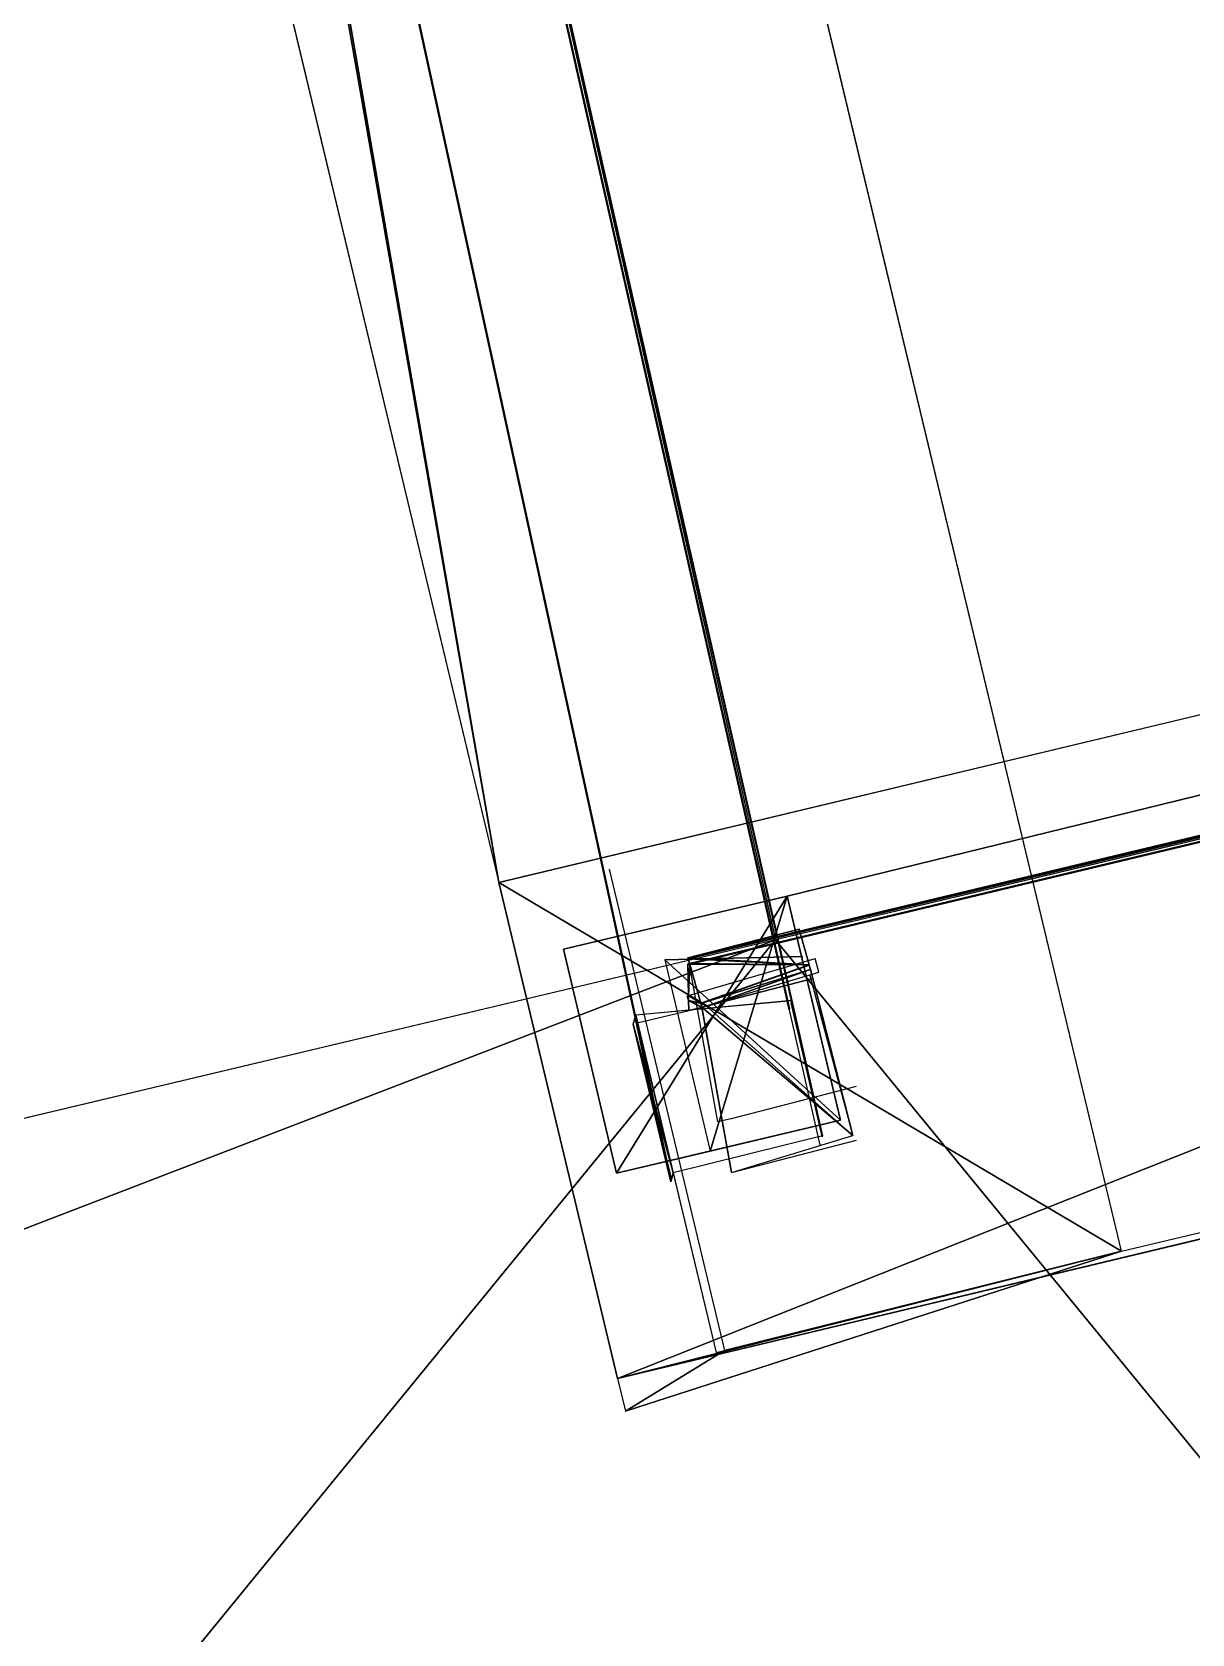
# Model space of a CAD drawing. Extents: x -324 to 583, y -546 to 160.
# Drawn here: x 314.7 to 352.3, y -142 to -90 of the extents above; entities that cross this region are included whole.
import ezdxf

# ---------------------------------------------------------------- set-up
doc = ezdxf.new("R2010")
doc.units = 0
doc.header["$MEASUREMENT"] = 0
doc.layers.get('0').update_dxf_attribs({"color": 13, "linetype": 'CONTINUOUS'})

msp = doc.modelspace()

# ---------------------------------------------------------------- linework, layer by layer
at = {"color": 0}
for p, q in [((277.978, 150.897, -1.508), (338.821, -119.501, -1.508)), ((266.488, 147.009, 38.851), (329.849, -117.642, 38.959)), ((350.052, -129.602, 38.879), (284.652, 143.563, 38.767)), ((320.856, -40.359, -0.809), (339.274, -121.767, -0.953)), ((320.866, -40.322, 4.1), (339.284, -121.73, 3.956)), ((340.308, -125.738, 35.393), (320.931, -40.09, 34.809)), ((335.425, -127.356, -0.888), (316.619, -40.891, -1.482)), ((316.632, -40.845, 4.651), (335.438, -127.31, 5.245)), ((441.33, -90.951, 38.691), (329.849, -117.642, 38.959)), ((339.209, -118.081, 38.662), (435.29, -94.555, 38.662)), ((435.29, -94.555, 35.048), (339.209, -118.081, 35.048)), ((437.047, -96.177, -1.508), (338.821, -119.501, -1.508)), ((335.99, -120.087, -0.305), (427.469, -98.206, -1.213)), ((336.046, -120.289, 4.599), (427.55, -98.402, 3.691)), ((333.702, -133.735, 38.966), (445.183, -107.045, 38.698)), ((333.428, -117.203, 38.506), (337.17, -132.828, 38.925)), ((329.849, -117.642, 38.959), (333.702, -133.735, 38.966)), ((329.849, -117.642, 38.959), (333.702, -133.735, 38.966)), ((350.052, -129.602, 38.879), (400.215, -117.744, 38.734)), ((339.209, -118.081, 35.048), (339.209, -118.081, 38.662)), ((339.209, -118.081, 35.048), (339.209, -118.081, 38.662)), ((339.209, -118.081, 35.048), (339.209, -118.081, 38.662)), ((338.821, -119.501, -1.508), (285.15, -132.246, -1.508)), ((338.821, -119.501, -1.508), (285.15, -132.246, -1.508)), ((335.99, -120.087, -0.305), (339.593, -119.155, -0.314)), ((339.673, -120.035, -0.492), (335.23, -120.15, -0.492)), ((335.23, -120.15, -83.008), (339.673, -120.035, -83.008)), ((335.982, -120.059, -1.004), (336.943, -125.408, -1.237)), ((335.982, -120.06, -0.98), (335.982, -120.059, -1.004)), ((335.982, -120.06, -0.98), (335.99, -120.087, -0.305)), ((339.673, -120.035, -50.701), (339.718, -120.025, -0.468)), ((340.935, -125.347, -50.701), (339.673, -120.035, -50.701)), ((339.673, -120.035, -50.701), (340.935, -125.347, -51.067)), ((339.673, -120.035, -50.701), (339.673, -120.035, -0.492)), ((339.673, -120.035, -82.768), (339.673, -120.035, -50.701)), ((339.673, -120.035, -83.008), (339.673, -120.035, -82.768)), ((340.935, -125.347, -0.492), (339.673, -120.035, -0.492)), ((340.935, -125.347, -50.701), (339.673, -120.035, -50.701)), ((339.673, -120.035, -50.701), (339.673, -120.035, -0.492)), ((339.673, -120.035, -82.768), (340.935, -125.347, -82.675)), ((339.673, -120.035, -82.768), (339.673, -120.035, -50.701)), ((339.673, -120.035, -50.701), (340.935, -125.347, -51.067)), ((340.935, -125.347, -0.492), (339.673, -120.035, -0.492)), ((339.673, -120.035, -50.701), (339.673, -120.035, -0.492)), ((339.673, -120.035, -82.768), (339.673, -120.035, -50.701)), ((339.673, -120.035, -82.768), (340.935, -125.347, -82.675)), ((335.23, -120.15, -83.008), (336.703, -126.352, -83.008)), ((335.23, -120.15, -11.917), (335.23, -120.15, -83.008)), ((335.23, -120.15, -10.428), (335.23, -120.15, -11.917)), ((335.23, -120.15, -0.492), (335.23, -120.15, -10.428)), ((340.935, -125.347, -10.428), (335.23, -120.15, -10.428)), ((335.23, -120.15, -10.428), (335.23, -120.15, -11.917)), ((335.23, -120.15, -11.917), (335.23, -120.15, -83.008)), ((335.23, -120.15, -83.008), (340.935, -125.347, -83.008)), ((336.04, -120.266, 4.045), (335.985, -120.277, 4.046)), ((336.004, -121.306, 27.86), (335.985, -120.277, 4.046)), ((335.996, -120.11, 0.248), (335.99, -120.087, -0.305)), ((335.996, -120.11, 0.248), (335.99, -120.087, -0.305)), ((336.04, -120.266, 4.045), (335.996, -120.11, 0.248)), ((336.04, -120.266, 4.045), (335.996, -120.11, 0.248)), ((336.004, -121.306, 27.86), (340.113, -120.1, 27.855)), ((336.046, -120.289, 4.599), (336.04, -120.266, 4.045)), ((336.046, -120.289, 4.599), (336.04, -120.266, 4.045)), ((336.046, -120.289, 4.599), (336.04, -120.266, 4.045)), ((336.398, -121.55, 35.281), (336.046, -120.289, 4.599)), ((336.398, -121.55, 35.281), (336.046, -120.289, 4.599)), ((336.398, -121.55, 35.281), (339.916, -120.313, 27.849)), ((336.398, -121.55, 35.281), (339.916, -120.313, 27.849)), ((336.436, -121.688, 38.639), (340.237, -120.543, 38.636)), ((339.916, -120.313, 27.849), (339.92, -120.325, 28.157)), ((339.92, -120.325, 28.157), (339.958, -120.463, 31.506)), ((339.958, -120.463, 31.506), (340.04, -120.756, 38.63)), ((340.237, -120.543, 38.636), (340.113, -120.1, 27.855)), ((340.04, -120.756, 38.63), (336.581, -121.65, 38.639)), ((340.04, -120.756, 38.63), (336.581, -121.65, 38.639)), ((339.932, -120.616, 38.629), (341.34, -125.845, 38.404)), ((340.04, -120.756, 38.63), (341.34, -125.845, 38.404)), ((339.358, -121.467, 38.861), (334.291, -121.938, 38.891)), ((334.292, -121.936, 39.239), (339.358, -121.467, 38.861)), ((336.007, -121.464, 31.517), (335.964, -121.311, 27.797)), ((336.007, -121.464, 31.517), (336.004, -121.306, 27.86)), ((336.398, -121.55, 35.281), (336.004, -121.306, 27.86)), ((336.398, -121.55, 35.281), (336.004, -121.306, 27.86)), ((336.007, -121.464, 31.517), (336.436, -121.688, 38.639)), ((336.422, -121.691, 38.639), (336.007, -121.464, 31.517)), ((336.007, -121.464, 31.517), (336.436, -121.688, 38.639)), ((336.422, -121.691, 38.639), (336.007, -121.464, 31.517)), ((336.422, -121.691, 38.639), (336.007, -121.464, 31.517)), ((336.018, -121.796, 38.64), (336.007, -121.464, 31.517)), ((336.007, -121.464, 31.517), (336.436, -121.688, 38.639)), ((336.401, -121.563, 35.589), (336.398, -121.55, 35.281)), ((336.401, -121.563, 35.589), (336.398, -121.55, 35.281)), ((336.401, -121.563, 35.589), (336.436, -121.688, 38.639)), ((336.401, -121.563, 35.589), (336.436, -121.688, 38.639)), ((339.343, -121.522, 31.595), (339.353, -121.485, 36.438)), ((339.353, -121.485, 36.438), (339.358, -121.467, 38.861)), ((339.999, -124.35, 36.457), (339.353, -121.485, 36.438)), ((340.328, -125.766, 38.89), (339.358, -121.467, 38.861)), ((334.207, -122.238, -0.927), (334.291, -121.938, 38.891)), ((334.291, -121.938, 38.891), (334.292, -121.936, 39.239)), ((334.291, -121.938, 38.891), (334.292, -121.936, 39.239)), ((335.509, -127.056, 38.926), (334.292, -121.936, 39.239)), ((336.44, -121.7, 38.938), (334.336, -122.204, 38.945)), ((336.422, -121.691, 38.639), (336.018, -121.796, 38.64)), ((336.436, -121.688, 38.639), (336.422, -121.691, 38.639)), ((336.436, -121.688, 38.639), (336.422, -121.691, 38.639)), ((336.436, -121.688, 38.639), (336.422, -121.691, 38.639)), ((336.44, -121.7, 38.938), (336.422, -121.691, 38.639)), ((336.44, -121.7, 38.938), (336.422, -121.691, 38.639)), ((336.44, -121.7, 38.938), (336.422, -121.691, 38.639)), ((336.581, -121.65, 38.639), (336.436, -121.688, 38.639)), ((336.581, -121.65, 38.639), (336.436, -121.688, 38.639)), ((336.581, -121.65, 38.639), (336.436, -121.688, 38.639)), ((336.581, -121.65, 38.639), (336.436, -121.688, 38.639)), ((336.436, -121.688, 38.639), (336.438, -121.693, 38.774)), ((336.436, -121.688, 38.639), (336.438, -121.693, 38.774)), ((336.436, -121.688, 38.639), (336.438, -121.693, 38.774)), ((337.4, -127.043, 38.542), (336.436, -121.688, 38.639)), ((336.436, -121.688, 38.639), (336.438, -121.693, 38.774)), ((341.34, -125.845, 38.404), (336.436, -121.688, 38.639)), ((337.4, -127.043, 38.542), (336.436, -121.688, 38.639)), ((341.34, -125.845, 38.404), (336.436, -121.688, 38.639)), ((336.438, -121.693, 38.774), (336.44, -121.7, 38.938)), ((336.438, -121.693, 38.774), (336.44, -121.7, 38.938)), ((337.4, -127.043, 38.542), (336.438, -121.693, 38.774)), ((336.438, -121.693, 38.774), (336.44, -121.7, 38.938)), ((336.581, -121.65, 38.639), (336.44, -121.7, 38.938)), ((336.581, -121.65, 38.639), (336.44, -121.7, 38.938)), ((339.274, -121.767, -0.966), (339.273, -121.769, -1.237)), ((339.273, -121.769, -1.237), (340.265, -126.165, -1.207)), ((339.274, -121.767, -0.953), (339.284, -121.73, 3.956)), ((339.274, -121.767, -0.957), (339.274, -121.767, -0.953)), ((339.274, -121.767, -0.957), (339.274, -121.767, -0.966)), ((335.425, -127.356, -0.892), (334.207, -122.238, -0.927)), ((334.336, -122.204, 38.945), (336.895, -132.894, 38.926)), ((341.439, -124.255, -1.015), (337.385, -125.304, -1.005)), ((340.328, -125.766, 38.89), (339.999, -124.35, 36.457)), ((340.328, -125.766, 38.89), (339.999, -124.35, 36.457)), ((340.345, -125.881, 36.468), (339.999, -124.35, 36.457)), ((340.935, -125.347, -51.067), (336.703, -126.352, -50.712)), ((336.703, -126.352, -51.067), (340.935, -125.347, -51.067)), ((336.703, -126.352, -51.067), (340.935, -125.347, -51.067)), ((336.703, -126.352, -82.765), (340.935, -125.347, -82.675)), ((340.935, -125.347, -10.428), (336.703, -126.352, -10.428)), ((340.935, -125.347, -51.067), (336.703, -126.352, -50.712)), ((336.703, -126.352, -82.765), (340.935, -125.347, -82.675)), ((336.703, -126.352, -51.067), (340.935, -125.347, -51.067)), ((340.935, -125.347, -51.067), (336.703, -126.352, -50.712)), ((340.935, -125.347, -10.428), (336.703, -126.352, -10.428)), ((337.385, -125.304, -1.005), (336.943, -125.408, -1.237)), ((340.342, -125.889, 35.394), (340.308, -125.738, 35.393)), ((340.343, -125.887, 35.65), (340.308, -125.738, 35.393)), ((340.343, -125.887, 35.65), (340.308, -125.738, 35.393)), ((340.35, -125.863, 38.891), (340.328, -125.766, 38.89)), ((340.35, -125.862, 39.055), (340.328, -125.766, 38.89)), ((340.35, -125.863, 38.891), (340.328, -125.766, 38.89)), ((340.35, -125.862, 39.055), (340.328, -125.766, 38.89)), ((340.35, -125.863, 38.891), (340.328, -125.766, 38.89)), ((340.35, -125.863, 38.891), (335.509, -127.056, 38.926)), ((337.4, -127.043, 38.542), (341.34, -125.845, 38.404)), ((337.4, -127.043, 38.542), (341.453, -125.994, 38.531)), ((340.265, -126.165, -1.207), (340.266, -126.163, -0.927)), ((340.266, -126.163, -0.927), (340.266, -126.163, -0.914)), ((340.343, -125.887, 35.65), (340.342, -125.889, 35.394)), ((340.345, -125.881, 36.468), (340.343, -125.887, 35.65)), ((340.35, -125.863, 38.891), (340.345, -125.881, 36.468)), ((340.35, -125.863, 38.891), (340.345, -125.881, 36.468)), ((340.35, -125.862, 39.055), (340.35, -125.863, 38.891)), ((336.581, -126.381, -82.768), (336.703, -126.352, -82.765)), ((336.703, -126.352, -50.712), (336.581, -126.381, -50.701)), ((336.581, -126.381, -50.701), (336.581, -126.381, -82.768)), ((336.703, -126.352, -83.008), (336.703, -126.352, -82.765)), ((336.703, -126.352, -51.067), (336.703, -126.352, -50.712)), ((336.703, -126.352, -82.765), (336.703, -126.352, -51.067)), ((336.703, -126.352, -50.712), (336.703, -126.352, -10.428)), ((336.703, -126.352, -82.765), (336.703, -126.352, -51.067)), ((336.703, -126.352, -51.067), (336.703, -126.352, -50.712)), ((336.703, -126.352, -82.765), (336.703, -126.352, -51.067)), ((336.703, -126.352, -50.712), (336.703, -126.352, -10.428)), ((335.438, -127.31, 5.245), (335.425, -127.356, -0.888)), ((335.438, -127.31, 5.245), (335.425, -127.356, -0.888)), ((335.447, -127.276, 9.785), (335.438, -127.31, 5.245)), ((335.509, -127.056, 38.926), (335.447, -127.276, 9.785)), ((335.509, -127.056, 38.926), (336.895, -132.894, 38.926)), ((335.425, -127.356, -0.888), (335.425, -127.356, -0.892)), ((333.955, -134.788, 38.966), (350.052, -129.602, 38.879)), ((333.955, -134.788, 38.966), (350.052, -129.602, 38.879)), ((350.052, -129.602, 38.879), (337.17, -132.828, 38.925)), ((337.17, -132.828, 38.925), (333.955, -134.788, 38.966)), ((336.895, -132.894, 38.926), (337.17, -132.828, 38.925)), ((333.702, -133.735, 38.966), (333.955, -134.788, 38.966))]:
    msp.add_line(p, q, dxfattribs=at)
at = {"color": 17}
for p, q in [((320.938, -40.063, 38.469), (340.35, -125.862, 39.055)), ((339.209, -118.081, 38.662), (331.943, -119.806, 38.662)), ((339.209, -118.081, -84.238), (331.943, -119.806, -84.238)), ((339.209, -118.081, -84.238), (331.943, -119.806, -84.238)), ((339.209, -118.081, 38.662), (331.943, -119.806, 38.662)), ((340.935, -125.347, 38.662), (339.209, -118.081, 38.662)), ((340.935, -125.347, -84.238), (339.209, -118.081, -84.238)), ((340.935, -125.347, -84.238), (339.209, -118.081, -84.238)), ((339.209, -118.081, -84.238), (339.209, -118.081, 35.048)), ((340.935, -125.347, 38.662), (339.209, -118.081, 38.662)), ((339.209, -118.081, -84.238), (339.209, -118.081, 35.048)), ((339.593, -119.155, -0.314), (339.916, -120.313, 27.849)), ((331.943, -119.806, -84.238), (333.668, -127.073, -84.238)), ((331.943, -119.806, 38.662), (333.668, -127.073, 38.662)), ((331.943, -119.806, -84.238), (331.943, -119.806, 38.662)), ((331.943, -119.806, 38.662), (333.668, -127.073, 38.662)), ((331.943, -119.806, -84.238), (333.668, -127.073, -84.238)), ((331.943, -119.806, -84.238), (331.943, -119.806, 38.662)), ((339.92, -120.325, 28.157), (336.401, -121.563, 35.589)), ((339.92, -120.325, 28.157), (336.401, -121.563, 35.589)), ((339.958, -120.463, 31.506), (336.581, -121.65, 38.639)), ((339.958, -120.463, 31.506), (336.581, -121.65, 38.639)), ((340.308, -125.738, 35.393), (339.335, -121.547, 28.191)), ((339.999, -124.35, 36.457), (339.343, -121.522, 31.595)), ((340.935, -125.347, 38.662), (333.668, -127.073, 38.662)), ((340.935, -125.347, 38.662), (333.668, -127.073, 38.662)), ((340.935, -125.347, -84.238), (336.703, -126.352, -84.238)), ((340.935, -125.347, -84.238), (336.703, -126.352, -84.238)), ((340.935, -125.347, -51.067), (340.935, -125.347, -50.701)), ((340.935, -125.347, -82.675), (340.935, -125.347, -70.739)), ((340.935, -125.347, -70.739), (340.935, -125.347, -51.067)), ((340.935, -125.347, -51.067), (340.935, -125.347, -50.701)), ((340.935, -125.347, -50.701), (340.935, -125.347, -10.428)), ((340.935, -125.347, -83.008), (340.935, -125.347, -82.675)), ((340.935, -125.347, -82.675), (340.935, -125.347, -70.739)), ((340.935, -125.347, -70.739), (340.935, -125.347, -51.067)), ((340.935, -125.347, -10.428), (340.935, -125.347, -0.492)), ((340.935, -125.347, -50.701), (340.935, -125.347, -10.428)), ((340.935, -125.347, -50.701), (340.935, -125.347, -10.428)), ((340.935, -125.347, -51.067), (340.935, -125.347, -50.701)), ((340.935, -125.347, -70.739), (340.935, -125.347, -51.067)), ((340.935, -125.347, -82.675), (340.935, -125.347, -70.739)), ((340.935, -125.347, -0.492), (340.935, -125.347, 38.662)), ((340.935, -125.347, -83.008), (340.935, -125.347, -82.675)), ((340.935, -125.347, -84.238), (340.935, -125.347, -83.008)), ((340.935, -125.347, -84.238), (340.935, -125.347, -83.008)), ((340.935, -125.347, -83.008), (340.935, -125.347, -82.675)), ((340.935, -125.347, -10.428), (340.935, -125.347, -0.492)), ((340.935, -125.347, -0.492), (340.935, -125.347, 38.662)), ((336.703, -126.352, -84.238), (333.668, -127.073, -84.238)), ((336.703, -126.352, -84.238), (333.668, -127.073, -84.238)), ((333.668, -127.073, -84.238), (333.668, -127.073, 38.662)), ((333.668, -127.073, -84.238), (333.668, -127.073, 38.662))]:
    msp.add_line(p, q, dxfattribs=at)

# ---------------------------------------------------------------- meshes
mesh = msp.add_polyface(dxfattribs=at)
corners = [(329.849, -117.642, 38.959), (282.585, 152.195, 38.764), (266.488, 147.009, 38.851), (284.652, 143.563, 38.767), (350.052, -129.602, 38.879), (333.702, -133.735, 38.966), (333.955, -134.788, 38.966)]
mesh.append_faces([[corners[k] for k in face] for face in [(0, 1, 2), (4, 5, 6)]], dxfattribs={"vtx0": -1, "color": 17})
mesh.append_faces([[corners[k] for k in face] for face in [(1, 0, 3), (3, 0, 4)]], dxfattribs={"vtx0": -1, "vtx1": -1, "color": 17})
mesh.append_faces([[corners[k] for k in face] for face in [(4, 0, 5)]], dxfattribs={"vtx0": -1, "vtx2": -1, "color": 17})
at = {"color": 8}
mesh = msp.add_polyface(dxfattribs=at)
corners = [(347.75, -357.71, 110.508), (259.17, -225.98, 128.751), (227.84, -386.184, 150.839), (324.919, -261.564, 110.508), (226.99, 150.841, 110.508), (165.461, -123.495, 150.839), (301.903, -164.635, 110.508)]
mesh.append_faces([[corners[k] for k in face] for face in [(1, 0, 3), (2, 4, 5), (4, 1, 6)]], dxfattribs={"vtx0": -1, "color": 8})
mesh.append_faces([[corners[k] for k in face] for face in [(0, 1, 2)]], dxfattribs={"vtx0": -1, "vtx1": -1, "color": 8})
mesh.append_faces([[corners[k] for k in face] for face in [(4, 2, 1)]], dxfattribs={"vtx0": -1, "vtx1": -1, "vtx2": -1, "color": 8})
at = {"color": 0}
mesh = msp.add_polyface(dxfattribs=at)
corners = [(277.978, 150.897, -1.508), (221.814, 134.477, -1.508), (221.121, 137.396, -1.508), (285.15, -132.246, -1.508), (338.821, -119.501, -1.508)]
mesh.append_faces([[corners[k] for k in face] for face in [(0, 1, 2), (3, 0, 4)]], dxfattribs={"vtx0": -1, "color": 0})
mesh.append_faces([[corners[k] for k in face] for face in [(1, 0, 3)]], dxfattribs={"vtx0": -1, "vtx1": -1, "color": 0})
mesh = msp.add_polyface(dxfattribs=at)
corners = [(229.698, 139.433, 102.794), (221.814, 134.477, 102.794), (221.121, 137.396, 102.794), (295.27, -174.862, 102.794), (301.903, -164.635, 102.794), (368.934, -157.37, 102.794), (369.272, -148.638, 102.794), (371.216, -156.828, 102.794)]
mesh.append_faces([[corners[k] for k in face] for face in [(0, 1, 2), (5, 6, 7)]], dxfattribs={"vtx0": -1, "color": 0})
mesh.append_faces([[corners[k] for k in face] for face in [(1, 0, 3), (3, 4, 5)]], dxfattribs={"vtx0": -1, "vtx1": -1, "color": 0})
mesh.append_faces([[corners[k] for k in face] for face in [(3, 0, 4), (5, 4, 6)]], dxfattribs={"vtx0": -1, "vtx2": -1, "color": 0})
at = {"color": 17}
mesh = msp.add_polyface(dxfattribs=at)
corners = [(320.856, -40.359, -0.809), (339.284, -121.73, 3.956), (339.274, -121.767, -0.953), (320.865, -40.326, 3.546), (320.866, -40.322, 4.1), (320.857, -40.354, -0.255)]
mesh.append_faces([[corners[k] for k in face] for face in [(0, 1, 2), (1, 3, 4), (3, 0, 5)]], dxfattribs={"vtx0": -1, "color": 17})
mesh.append_faces([[corners[k] for k in face] for face in [(1, 0, 3)]], dxfattribs={"vtx0": -1, "vtx1": -1, "vtx2": -1, "color": 17})
mesh = msp.add_polyface(dxfattribs=at)
corners = [(340.308, -125.738, 35.393), (340.345, -125.881, 36.468), (340.343, -125.887, 35.65), (340.35, -125.863, 38.891), (340.328, -125.766, 38.89), (320.938, -40.063, 38.469), (340.35, -125.862, 39.055), (320.938, -40.064, 38.305), (320.938, -40.065, 38.17), (320.931, -40.09, 34.809), (320.931, -40.088, 35.118)]
mesh.append_faces([[corners[k] for k in face] for face in [(0, 1, 2), (4, 5, 6), (8, 9, 10)]], dxfattribs={"vtx0": -1, "color": 17})
mesh.append_faces([[corners[k] for k in face] for face in [(1, 0, 3), (3, 0, 4), (5, 0, 7), (7, 0, 8)]], dxfattribs={"vtx0": -1, "vtx1": -1, "color": 17})
mesh.append_faces([[corners[k] for k in face] for face in [(5, 4, 0)]], dxfattribs={"vtx0": -1, "vtx1": -1, "vtx2": -1, "color": 17})
mesh.append_faces([[corners[k] for k in face] for face in [(8, 0, 9)]], dxfattribs={"vtx0": -1, "vtx2": -1, "color": 17})
at = {"color": 0}
mesh = msp.add_polyface(dxfattribs=at)
corners = [(335.438, -127.31, 5.245), (316.619, -40.891, -1.482), (335.425, -127.356, -0.888), (316.632, -40.845, 4.651)]
mesh.append_faces([[corners[k] for k in face] for face in [(0, 1, 2), (1, 0, 3)]], dxfattribs={"vtx0": -1, "color": 0})
at = {"color": 17}
mesh = msp.add_polyface(dxfattribs=at)
corners = [(441.33, -90.951, 38.691), (333.702, -133.735, 38.966), (329.849, -117.642, 38.959), (445.183, -107.045, 38.698)]
mesh.append_faces([[corners[k] for k in face] for face in [(0, 1, 2), (1, 0, 3)]], dxfattribs={"vtx0": -1, "color": 17})
mesh = msp.add_polyface(dxfattribs=at)
corners = [(339.209, -118.081, 38.662), (435.29, -94.555, 35.048), (339.209, -118.081, 35.048), (435.29, -94.555, 37.558), (435.29, -94.555, 38.662)]
mesh.append_faces([[corners[k] for k in face] for face in [(0, 1, 2), (3, 0, 4)]], dxfattribs={"vtx0": -1, "color": 17})
mesh.append_faces([[corners[k] for k in face] for face in [(1, 0, 3)]], dxfattribs={"vtx0": -1, "vtx1": -1, "color": 17})
at = {"color": 55}
mesh = msp.add_polyface(dxfattribs=at)
corners = [(232.339, -504.74, -1.508), (216.973, -435.437, -1.508), (215.94, -435.682, -1.508), (219.255, -434.895, -1.508), (207.378, -384.878, -1.508), (334.181, -348.881, -1.508), (206.055, -379.306, -1.508), (218.562, -431.976, -1.508), (234.064, -512.007, -1.508), (517.611, -442.167, -1.508), (336.464, -348.339, -1.508), (388.061, -237.918, -1.508), (390.344, -237.376, -1.508), (442.155, -118.173, -1.508), (437.047, -96.177, -1.508), (442.068, -117.319, -1.508), (446.893, -138.126, -1.508), (461.299, -198.792, -1.508), (466.185, -219.367, -1.508), (466.294, -219.341, -1.508), (473.346, -249.039, -1.508), (516.487, -437.266, -1.508), (286.869, -139.482, -1.508), (338.821, -119.501, -1.508), (285.15, -132.246, -1.508), (294.885, -173.24, -1.508), (368.549, -155.748, -1.508), (370.897, -155.484, -1.508), (371.91, -159.747, -1.508), (376.072, -177.276, -1.508), (385.458, -216.801, -1.508), (389.65, -234.458, -1.508), (335.771, -345.42, -1.508), (314.397, -255.411, -1.508)]
mesh.append_faces([[corners[k] for k in face] for face in [(0, 1, 2), (4, 5, 6), (14, 13, 15), (20, 9, 21), (22, 23, 24), (32, 11, 33)]], dxfattribs={"vtx0": -1, "color": 55})
mesh.append_faces([[corners[k] for k in face] for face in [(1, 0, 3), (5, 9, 10), (11, 9, 12), (13, 9, 16), (16, 9, 17), (17, 9, 18), (18, 9, 19), (19, 9, 20), (23, 26, 14)]], dxfattribs={"vtx0": -1, "vtx1": -1, "color": 55})
mesh.append_faces([[corners[k] for k in face] for face in [(5, 3, 0), (10, 9, 11), (12, 9, 13), (12, 13, 14)]], dxfattribs={"vtx0": -1, "vtx1": -1, "vtx2": -1, "color": 55})
mesh.append_faces([[corners[k] for k in face] for face in [(5, 4, 7), (5, 7, 3), (5, 0, 8), (5, 8, 9), (23, 22, 25), (23, 25, 26), (14, 26, 27), (14, 27, 28), (14, 28, 29), (14, 29, 30), (14, 30, 31), (14, 31, 12), (11, 32, 10)]], dxfattribs={"vtx0": -1, "vtx2": -1, "color": 55})
at = {"color": 17}
mesh = msp.add_polyface(dxfattribs=at)
corners = [(335.99, -120.087, -0.305), (427.55, -98.402, 3.691), (427.469, -98.206, -1.213), (335.996, -120.11, 0.248), (336.04, -120.266, 4.045), (336.046, -120.289, 4.599)]
mesh.append_faces([[corners[k] for k in face] for face in [(0, 1, 2), (1, 4, 5)]], dxfattribs={"vtx0": -1, "color": 17})
mesh.append_faces([[corners[k] for k in face] for face in [(1, 0, 3), (1, 3, 4)]], dxfattribs={"vtx0": -1, "vtx2": -1, "color": 17})
mesh = msp.add_polyface(dxfattribs=at)
corners = [(333.668, -127.073, 38.662), (339.209, -118.081, 38.662), (331.943, -119.806, 38.662), (340.935, -125.347, 38.662)]
mesh.append_faces([[corners[k] for k in face] for face in [(0, 1, 2), (1, 0, 3)]], dxfattribs={"vtx0": -1, "color": 17})
mesh = msp.add_polyface(dxfattribs=at)
corners = [(339.209, -118.081, -84.238), (333.668, -127.073, -84.238), (331.943, -119.806, -84.238), (336.703, -126.352, -84.238), (340.935, -125.347, -84.238)]
mesh.append_faces([[corners[k] for k in face] for face in [(0, 1, 2), (3, 0, 4)]], dxfattribs={"vtx0": -1, "color": 17})
mesh.append_faces([[corners[k] for k in face] for face in [(1, 0, 3)]], dxfattribs={"vtx0": -1, "vtx1": -1, "color": 17})
mesh = msp.add_polyface(dxfattribs=at)
corners = [(331.943, -119.806, 38.662), (339.209, -118.081, -84.238), (331.943, -119.806, -84.238), (339.209, -118.081, 35.048), (339.209, -118.081, 38.662)]
mesh.append_faces([[corners[k] for k in face] for face in [(0, 1, 2), (3, 0, 4)]], dxfattribs={"vtx0": -1, "color": 17})
mesh.append_faces([[corners[k] for k in face] for face in [(1, 0, 3)]], dxfattribs={"vtx0": -1, "vtx1": -1, "color": 17})
mesh = msp.add_polyface(dxfattribs=at)
corners = [(339.209, -118.081, -84.238), (340.935, -125.347, -83.008), (340.935, -125.347, -84.238), (340.935, -125.347, -82.675), (339.673, -120.035, -82.768), (339.673, -120.035, -50.701), (339.673, -120.035, -0.492), (340.935, -125.347, 38.662), (340.935, -125.347, -0.492), (339.209, -118.081, 38.662), (339.209, -118.081, 35.048)]
mesh.append_faces([[corners[k] for k in face] for face in [(0, 1, 2), (6, 7, 8), (9, 0, 10)]], dxfattribs={"vtx0": -1, "color": 17})
mesh.append_faces([[corners[k] for k in face] for face in [(1, 0, 3), (3, 0, 4), (4, 0, 5), (7, 6, 9)]], dxfattribs={"vtx0": -1, "vtx1": -1, "color": 17})
mesh.append_faces([[corners[k] for k in face] for face in [(9, 5, 0)]], dxfattribs={"vtx0": -1, "vtx1": -1, "vtx2": -1, "color": 17})
mesh.append_faces([[corners[k] for k in face] for face in [(9, 6, 5)]], dxfattribs={"vtx0": -1, "vtx2": -1, "color": 17})
mesh = msp.add_polyface(dxfattribs=at)
corners = [(335.99, -120.087, -0.305), (339.916, -120.313, 27.849), (339.593, -119.155, -0.314), (335.996, -120.11, 0.248), (336.04, -120.266, 4.045), (336.046, -120.289, 4.599), (336.398, -121.55, 35.281)]
mesh.append_faces([[corners[k] for k in face] for face in [(0, 1, 2), (1, 5, 6)]], dxfattribs={"vtx0": -1, "color": 17})
mesh.append_faces([[corners[k] for k in face] for face in [(1, 0, 3), (1, 3, 4), (1, 4, 5)]], dxfattribs={"vtx0": -1, "vtx2": -1, "color": 17})
mesh = msp.add_polyface(dxfattribs=at)
corners = [(331.943, -119.806, 38.662), (333.668, -127.073, -84.238), (333.668, -127.073, 38.662), (331.943, -119.806, -84.238)]
mesh.append_faces([[corners[k] for k in face] for face in [(0, 1, 2), (1, 0, 3)]], dxfattribs={"vtx0": -1, "color": 17})
mesh = msp.add_polyface(dxfattribs=at)
corners = [(335.23, -120.15, -11.917), (339.673, -120.035, -83.008), (335.23, -120.15, -83.008), (339.673, -120.035, -82.768), (339.673, -120.035, -50.701), (339.673, -120.035, -0.492), (335.23, -120.15, -10.428), (335.23, -120.15, -0.492)]
mesh.append_faces([[corners[k] for k in face] for face in [(0, 1, 2), (5, 6, 7)]], dxfattribs={"vtx0": -1, "color": 17})
mesh.append_faces([[corners[k] for k in face] for face in [(1, 0, 3), (3, 0, 4), (4, 0, 5)]], dxfattribs={"vtx0": -1, "vtx1": -1, "color": 17})
mesh.append_faces([[corners[k] for k in face] for face in [(5, 0, 6)]], dxfattribs={"vtx0": -1, "vtx2": -1, "color": 17})
at = {"color": 0}
mesh = msp.add_polyface(dxfattribs=at)
corners = [(339.673, -120.035, -50.701), (340.935, -125.347, -50.701), (340.935, -125.347, -51.067)]
mesh.append_faces([[corners[k] for k in face] for face in [(0, 1, 2)]], dxfattribs={"color": 0})
at = {"color": 17}
mesh = msp.add_polyface(dxfattribs=at)
corners = [(339.673, -120.035, -50.701), (340.935, -125.347, -10.428), (340.935, -125.347, -50.701), (340.935, -125.347, -0.492), (339.673, -120.035, -0.492)]
mesh.append_faces([[corners[k] for k in face] for face in [(0, 1, 2), (3, 0, 4)]], dxfattribs={"vtx0": -1, "color": 17})
mesh.append_faces([[corners[k] for k in face] for face in [(1, 0, 3)]], dxfattribs={"vtx0": -1, "vtx1": -1, "color": 17})
mesh = msp.add_polyface(dxfattribs=at)
corners = [(339.673, -120.035, -82.768), (340.935, -125.347, -70.739), (340.935, -125.347, -82.675), (340.935, -125.347, -51.067), (339.673, -120.035, -50.701)]
mesh.append_faces([[corners[k] for k in face] for face in [(0, 1, 2), (3, 0, 4)]], dxfattribs={"vtx0": -1, "color": 17})
mesh.append_faces([[corners[k] for k in face] for face in [(1, 0, 3)]], dxfattribs={"vtx0": -1, "vtx1": -1, "color": 17})
at = {"color": 0}
mesh = msp.add_polyface(dxfattribs=at)
corners = [(340.935, -125.347, -82.675), (335.23, -120.15, -83.008), (340.935, -125.347, -83.008), (335.23, -120.15, -11.917), (340.935, -125.347, -70.739), (340.935, -125.347, -51.067), (340.935, -125.347, -50.701), (340.935, -125.347, -10.428), (335.23, -120.15, -10.428)]
mesh.append_faces([[corners[k] for k in face] for face in [(0, 1, 2), (3, 7, 8)]], dxfattribs={"vtx0": -1, "color": 0})
mesh.append_faces([[corners[k] for k in face] for face in [(1, 0, 3)]], dxfattribs={"vtx0": -1, "vtx1": -1, "color": 0})
mesh.append_faces([[corners[k] for k in face] for face in [(3, 0, 4), (3, 4, 5), (3, 5, 6), (3, 6, 7)]], dxfattribs={"vtx0": -1, "vtx2": -1, "color": 0})
mesh = msp.add_polyface(dxfattribs=at)
corners = [(335.985, -120.277, 4.046), (336.046, -120.289, 4.599), (336.04, -120.266, 4.045), (336.004, -121.306, 27.86), (336.398, -121.55, 35.281)]
mesh.append_faces([[corners[k] for k in face] for face in [(0, 1, 2), (1, 3, 4)]], dxfattribs={"vtx0": -1, "color": 0})
mesh.append_faces([[corners[k] for k in face] for face in [(1, 0, 3)]], dxfattribs={"vtx0": -1, "vtx2": -1, "color": 0})
mesh = msp.add_polyface(dxfattribs=at)
corners = [(336.398, -121.55, 35.281), (339.92, -120.325, 28.157), (339.916, -120.313, 27.849), (336.401, -121.563, 35.589)]
mesh.append_faces([[corners[k] for k in face] for face in [(0, 1, 2), (1, 0, 3)]], dxfattribs={"vtx0": -1, "color": 0})
at = {"color": 17}
mesh = msp.add_polyface(dxfattribs=at)
corners = [(336.401, -121.563, 35.589), (339.958, -120.463, 31.506), (339.92, -120.325, 28.157), (336.581, -121.65, 38.639), (336.436, -121.688, 38.639)]
mesh.append_faces([[corners[k] for k in face] for face in [(0, 1, 2), (3, 0, 4)]], dxfattribs={"vtx0": -1, "color": 17})
mesh.append_faces([[corners[k] for k in face] for face in [(1, 0, 3)]], dxfattribs={"vtx0": -1, "vtx1": -1, "color": 17})
mesh = msp.add_polyface(dxfattribs=at)
corners = [(336.581, -121.65, 38.639), (340.04, -120.756, 38.63), (339.958, -120.463, 31.506)]
mesh.append_faces([[corners[k] for k in face] for face in [(0, 1, 2)]], dxfattribs={"color": 17})
at = {"color": 0}
mesh = msp.add_polyface(dxfattribs=at)
corners = [(341.34, -125.845, 38.404), (336.581, -121.65, 38.639), (336.436, -121.688, 38.639), (340.04, -120.756, 38.63)]
mesh.append_faces([[corners[k] for k in face] for face in [(0, 1, 2), (1, 0, 3)]], dxfattribs={"vtx0": -1, "color": 0})
mesh = msp.add_polyface(dxfattribs=at)
corners = [(334.292, -121.936, 39.239), (339.358, -121.467, 38.861), (334.291, -121.938, 38.891)]
mesh.append_faces([[corners[k] for k in face] for face in [(0, 1, 2)]], dxfattribs={"color": 0})
mesh = msp.add_polyface(dxfattribs=at)
corners = [(336.007, -121.464, 31.517), (336.398, -121.55, 35.281), (336.004, -121.306, 27.86), (336.401, -121.563, 35.589), (336.436, -121.688, 38.639)]
mesh.append_faces([[corners[k] for k in face] for face in [(0, 1, 2), (3, 0, 4)]], dxfattribs={"vtx0": -1, "color": 0})
mesh.append_faces([[corners[k] for k in face] for face in [(1, 0, 3)]], dxfattribs={"vtx0": -1, "vtx1": -1, "color": 0})
mesh = msp.add_polyface(dxfattribs=at)
corners = [(336.422, -121.691, 38.639), (336.436, -121.688, 38.639), (336.007, -121.464, 31.517), (336.438, -121.693, 38.774), (336.44, -121.7, 38.938)]
mesh.append_faces([[corners[k] for k in face] for face in [(0, 1, 2), (3, 0, 4)]], dxfattribs={"vtx0": -1, "color": 0})
mesh.append_faces([[corners[k] for k in face] for face in [(1, 0, 3)]], dxfattribs={"vtx0": -1, "vtx1": -1, "color": 0})
mesh = msp.add_polyface(dxfattribs=at)
corners = [(336.422, -121.691, 38.639), (336.007, -121.464, 31.517), (336.436, -121.688, 38.639)]
mesh.append_faces([[corners[k] for k in face] for face in [(0, 1, 2)]], dxfattribs={"color": 0})
mesh = msp.add_polyface(dxfattribs=at)
corners = [(336.018, -121.796, 38.64), (336.422, -121.691, 38.639), (336.007, -121.464, 31.517)]
mesh.append_faces([[corners[k] for k in face] for face in [(0, 1, 2)]], dxfattribs={"color": 0})
mesh = msp.add_polyface(dxfattribs=at)
corners = [(339.999, -124.35, 36.457), (339.358, -121.467, 38.861), (340.328, -125.766, 38.89), (339.353, -121.485, 36.438)]
mesh.append_faces([[corners[k] for k in face] for face in [(0, 1, 2), (1, 0, 3)]], dxfattribs={"vtx0": -1, "color": 0})
mesh = msp.add_polyface(dxfattribs=at)
corners = [(335.425, -127.356, -0.888), (334.207, -122.238, -0.927), (335.425, -127.356, -0.892), (335.438, -127.31, 5.245), (335.447, -127.276, 9.785), (335.509, -127.056, 38.926), (334.291, -121.938, 38.891), (334.292, -121.936, 39.239)]
mesh.append_faces([[corners[k] for k in face] for face in [(0, 1, 2), (6, 5, 7)]], dxfattribs={"vtx0": -1, "color": 0})
mesh.append_faces([[corners[k] for k in face] for face in [(1, 5, 6)]], dxfattribs={"vtx0": -1, "vtx1": -1, "color": 0})
mesh.append_faces([[corners[k] for k in face] for face in [(1, 0, 3), (1, 3, 4), (1, 4, 5)]], dxfattribs={"vtx0": -1, "vtx2": -1, "color": 0})
mesh = msp.add_polyface(dxfattribs=at)
corners = [(336.422, -121.691, 38.639), (336.438, -121.693, 38.774), (336.436, -121.688, 38.639), (336.44, -121.7, 38.938)]
mesh.append_faces([[corners[k] for k in face] for face in [(0, 1, 2), (1, 0, 3)]], dxfattribs={"vtx0": -1, "color": 0})
mesh = msp.add_polyface(dxfattribs=at)
corners = [(336.581, -121.65, 38.639), (336.438, -121.693, 38.774), (336.44, -121.7, 38.938), (336.436, -121.688, 38.639)]
mesh.append_faces([[corners[k] for k in face] for face in [(0, 1, 2), (1, 0, 3)]], dxfattribs={"vtx0": -1, "color": 0})
mesh = msp.add_polyface(dxfattribs=at)
corners = [(336.436, -121.688, 38.639), (336.438, -121.693, 38.774), (337.4, -127.043, 38.542)]
mesh.append_faces([[corners[k] for k in face] for face in [(0, 1, 2)]], dxfattribs={"color": 0})
mesh = msp.add_polyface(dxfattribs=at)
corners = [(341.34, -125.845, 38.404), (336.436, -121.688, 38.639), (337.4, -127.043, 38.542)]
mesh.append_faces([[corners[k] for k in face] for face in [(0, 1, 2)]], dxfattribs={"color": 0})
mesh = msp.add_polyface(dxfattribs=at)
corners = [(339.999, -124.35, 36.457), (340.35, -125.863, 38.891), (340.345, -125.881, 36.468), (340.328, -125.766, 38.89)]
mesh.append_faces([[corners[k] for k in face] for face in [(0, 1, 2), (1, 0, 3)]], dxfattribs={"vtx0": -1, "color": 0})
at = {"color": 17}
mesh = msp.add_polyface(dxfattribs=at)
corners = [(340.935, -125.347, -82.675), (336.703, -126.352, -82.765), (340.935, -125.347, -83.008), (336.703, -126.352, -50.712), (336.703, -126.352, -51.067), (340.935, -125.347, -51.067), (340.935, -125.347, -0.492), (336.703, -126.352, -10.428), (340.935, -125.347, -10.428), (336.703, -126.352, -84.238), (340.935, -125.347, -84.238), (333.668, -127.073, -84.238), (333.668, -127.073, 38.662), (340.935, -125.347, 38.662)]
mesh.append_faces([[corners[k] for k in face] for face in [(3, 4, 5), (6, 7, 8), (2, 9, 10), (12, 6, 13)]], dxfattribs={"vtx0": -1, "color": 17})
mesh.append_faces([[corners[k] for k in face] for face in [(9, 2, 11), (11, 1, 12)]], dxfattribs={"vtx0": -1, "vtx1": -1, "color": 17})
mesh.append_faces([[corners[k] for k in face] for face in [(11, 2, 1), (12, 4, 3), (12, 7, 6)]], dxfattribs={"vtx0": -1, "vtx1": -1, "vtx2": -1, "color": 17})
mesh.append_faces([[corners[k] for k in face] for face in [(12, 1, 4), (12, 3, 7)]], dxfattribs={"vtx0": -1, "vtx2": -1, "color": 17})
mesh.append_faces([[corners[k] for k in face] for face in [(0, 1, 2)]], dxfattribs={"vtx1": -1, "color": 17})
at = {"color": 0}
mesh = msp.add_polyface(dxfattribs=at)
corners = [(336.703, -126.352, -50.712), (336.703, -126.352, -51.067), (340.935, -125.347, -51.067)]
mesh.append_faces([[corners[k] for k in face] for face in [(0, 1, 2)]], dxfattribs={"color": 0})
at = {"color": 17}
mesh = msp.add_polyface(dxfattribs=at)
corners = [(340.935, -125.347, -82.675), (336.703, -126.352, -51.067), (336.703, -126.352, -82.765), (340.935, -125.347, -70.739), (340.935, -125.347, -51.067)]
mesh.append_faces([[corners[k] for k in face] for face in [(0, 1, 2), (1, 3, 4)]], dxfattribs={"vtx0": -1, "color": 17})
mesh.append_faces([[corners[k] for k in face] for face in [(1, 0, 3)]], dxfattribs={"vtx0": -1, "vtx2": -1, "color": 17})
mesh = msp.add_polyface(dxfattribs=at)
corners = [(340.935, -125.347, -50.701), (336.703, -126.352, -50.712), (340.935, -125.347, -51.067), (336.703, -126.352, -10.428), (340.935, -125.347, -10.428)]
mesh.append_faces([[corners[k] for k in face] for face in [(0, 1, 2), (3, 0, 4)]], dxfattribs={"vtx0": -1, "color": 17})
mesh.append_faces([[corners[k] for k in face] for face in [(1, 0, 3)]], dxfattribs={"vtx0": -1, "vtx1": -1, "color": 17})
at = {"color": 0}
mesh = msp.add_polyface(dxfattribs=at)
corners = [(340.308, -125.738, 35.393), (340.343, -125.887, 35.65), (340.342, -125.889, 35.394)]
mesh.append_faces([[corners[k] for k in face] for face in [(0, 1, 2)]], dxfattribs={"color": 0})
mesh = msp.add_polyface(dxfattribs=at)
corners = [(340.328, -125.766, 38.89), (340.35, -125.862, 39.055), (340.35, -125.863, 38.891)]
mesh.append_faces([[corners[k] for k in face] for face in [(0, 1, 2)]], dxfattribs={"color": 0})
mesh = msp.add_polyface(dxfattribs=at)
corners = [(336.703, -126.352, -82.765), (336.581, -126.381, -50.701), (336.581, -126.381, -82.768), (336.703, -126.352, -51.067), (336.703, -126.352, -50.712)]
mesh.append_faces([[corners[k] for k in face] for face in [(0, 1, 2), (1, 3, 4)]], dxfattribs={"vtx0": -1, "color": 0})
mesh.append_faces([[corners[k] for k in face] for face in [(1, 0, 3)]], dxfattribs={"vtx0": -1, "vtx2": -1, "color": 0})
mesh = msp.add_polyface(dxfattribs=at)
corners = [(350.052, -129.602, 38.879), (333.955, -134.788, 38.966), (337.17, -132.828, 38.925)]
mesh.append_faces([[corners[k] for k in face] for face in [(0, 1, 2)]], dxfattribs={"color": 0})
at = {"color": 8}
mesh = msp.add_polyface(dxfattribs=at)
corners = [(458.651, -178.611, 128.751), (301.903, -164.635, 110.508), (259.17, -225.98, 128.751), (447.143, -130.146, 110.508)]
mesh.append_faces([[corners[k] for k in face] for face in [(0, 1, 2), (1, 0, 3)]], dxfattribs={"vtx0": -1, "color": 8})
at = {"color": 253}
mesh = msp.add_polyface(dxfattribs=at)
corners = [(301.903, -164.635, 110.508), (369.272, -148.638, 102.794), (301.903, -164.635, 102.794), (447.143, -130.146, 110.508), (447.143, -130.146, 102.794), (433.055, -133.492, 102.794)]
mesh.append_faces([[corners[k] for k in face] for face in [(0, 1, 2), (1, 4, 5)]], dxfattribs={"vtx0": -1, "color": 253})
mesh.append_faces([[corners[k] for k in face] for face in [(4, 1, 3)]], dxfattribs={"vtx0": -1, "vtx1": -1, "color": 253})
mesh.append_faces([[corners[k] for k in face] for face in [(1, 0, 3)]], dxfattribs={"vtx0": -1, "vtx2": -1, "color": 253})
at = {"color": 0}
mesh = msp.add_polyface(dxfattribs=at)
corners = [(285.15, -132.246, -1.508), (175.788, -266.59, -1.508), (151.427, -164, -1.508), (294.885, -173.24, -1.508), (385.458, -216.801, -1.508), (286.869, -139.482, -1.508), (370.897, -155.484, -1.508), (371.91, -159.747, -1.508), (376.072, -177.276, -1.508)]
mesh.append_faces([[corners[k] for k in face] for face in [(0, 1, 2), (3, 0, 5), (4, 7, 8)]], dxfattribs={"vtx0": -1, "color": 0})
mesh.append_faces([[corners[k] for k in face] for face in [(1, 3, 4)]], dxfattribs={"vtx0": -1, "vtx1": -1, "color": 0})
mesh.append_faces([[corners[k] for k in face] for face in [(1, 0, 3)]], dxfattribs={"vtx0": -1, "vtx1": -1, "vtx2": -1, "color": 0})
mesh.append_faces([[corners[k] for k in face] for face in [(4, 3, 6), (4, 6, 7)]], dxfattribs={"vtx0": -1, "vtx2": -1, "color": 0})

doc.saveas('drawing.dxf')
